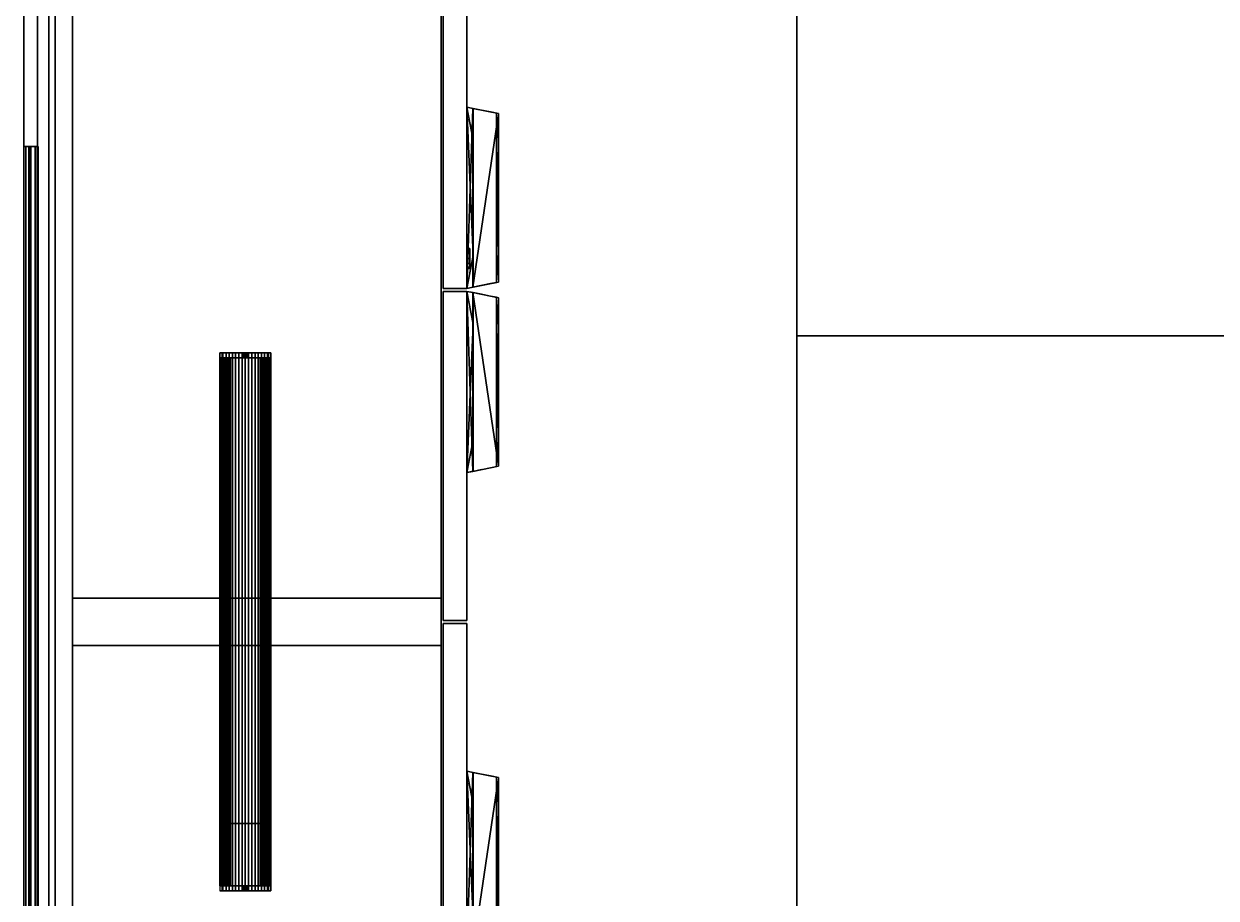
# Model space of a CAD drawing. Header units: inches. Extents: x 249 to 345, y -1454 to -1310.
# Drawn here: x 248.76 to 286.45, y -1381.95 to -1354.3 of the extents above; entities that cross this region are included whole.
import ezdxf

# ---------------------------------------------------------------- set-up
doc = ezdxf.new("R2010")
doc.units = ezdxf.units.IN
doc.header["$LTSCALE"] = 48
doc.header["$MEASUREMENT"] = 0
for name, color, linetype in [('A-FURN', 7, 'Continuous'), ('A-FURN-3-STOR-DOOR-MDF', 253, 'Continuous'), ('A-FURN-3-STOR-HANDLE', 254, 'Continuous'), ('A-FURN-3-STOR-LCK', 4, 'Continuous'), ('A-FURN-3-STOR-MDF', 7, 'Continuous'), ('A-FURN-P-ACSY-T', 7, 'Continuous'), ('A-FURN-P-ELEC-T', 7, 'Continuous'), ('A-FURN-P-STOR-T', 6, 'Continuous'), ('A-FURN-P-WKSF-T', 1, 'Continuous'), ('AFUAC-3-BTPT', 11, 'Continuous'), ('AFUAC-3-TBFB', 8, 'Continuous'), ('AFULG-3-LTGL', 9, 'Continuous'), ('AFULG-3-LTPT', 7, 'Continuous'), ('AFULG-P', 4, 'Continuous'), ('AFUWK-3-EDLM', 10, 'Continuous'), ('AFUWK-3-TPLM', 15, 'Continuous'), ('AFUWK-P', 1, 'Continuous')]:
    doc.layers.add(name, color=color, linetype=linetype)
doc.styles.get("Standard").update_dxf_attribs({"font": 'archquik.shx'})

# ---------------------------------------------------------------- blocks, each defined once
blk = doc.blocks.new('3_ZDOC42ML')
at = {"layer": 'A-FURN-P-STOR-T', "flags": 1}
for tag, height in [('CAPTG', 2.5), ('CAPPN', 0.001), ('CAPMG', 0.001), ('CAPMC', 0.001), ('CAPQT', 0.001), ('CAPDH', 0.001), ('CAPGC', 0.001)]:
    blk.add_attdef(tag, (0, 0), '', height=height, dxfattribs=at)
at = {"layer": 'A-FURN-3-STOR-DOOR-MDF'}
mesh = blk.add_polyface(dxfattribs=at)
corners = [(20.953, -13.25, 48.75), (10.547, -13.25, 48.75), (10.547, -13.25, 63.75), (20.953, -13.25, 63.75), (20.953, -14, 63.75), (10.547, -14, 63.75), (10.547, -14, 48.75), (20.953, -14, 48.75)]
mesh.append_faces([[corners[k] for k in face] for face in [(0, 1, 2, 3), (4, 5, 6, 7), (3, 4, 7, 0), (5, 2, 1, 6), (6, 1, 0, 7), (2, 5, 4, 3)]])
mesh = blk.add_polyface(dxfattribs=at)
corners = [(31.452, -13.25, 48.75), (21.047, -13.25, 48.75), (21.047, -13.25, 63.75), (31.452, -13.25, 63.75), (31.452, -14, 63.75), (21.047, -14, 63.75), (21.047, -14, 48.75), (31.452, -14, 48.75)]
mesh.append_faces([[corners[k] for k in face] for face in [(0, 1, 2, 3), (4, 5, 6, 7), (3, 4, 7, 0), (5, 2, 1, 6), (6, 1, 0, 7), (2, 5, 4, 3)]])
mesh = blk.add_polyface(dxfattribs=at)
corners = [(41.953, -13.25, 48.75), (31.548, -13.25, 48.75), (31.548, -13.25, 63.75), (41.953, -13.25, 63.75), (41.953, -14, 63.75), (31.548, -14, 63.75), (31.548, -14, 48.75), (41.953, -14, 48.75)]
mesh.append_faces([[corners[k] for k in face] for face in [(0, 1, 2, 3), (4, 5, 6, 7), (3, 4, 7, 0), (5, 2, 1, 6), (6, 1, 0, 7), (2, 5, 4, 3)]])
at = {"layer": 'A-FURN-3-STOR-HANDLE'}
mesh = blk.add_polyface(dxfattribs=at)
corners = [(10.547, -14, 49.441), (10.547, -14, 48.816), (10.587, -14.195, 49.437), (10.588, -14.204, 48.819), (10.641, -14.468, 48.931), (10.698, -14.753, 48.951), (16.079, -15, 49.066), (10.748, -15, 49.066), (16.079, -15, 48.913), (10.748, -15, 48.913), (10.736, -14.94, 48.912), (11.587, -14.199, 48.819), (16.238, -14.204, 48.819), (15.239, -14.199, 48.819), (16.278, -14, 48.816), (16.09, -14.94, 48.912), (16.128, -14.753, 48.951), (16.239, -14.195, 49.437), (16.185, -14.468, 48.931), (16.278, -14, 49.441), (11.587, -14.94, 48.912), (15.239, -14.94, 48.912)]
mesh.append_faces([[corners[k] for k in face] for face in [(2, 5, 7, 7), (10, 7, 5, 5), (11, 14, 13, 13), (6, 16, 17, 17)]], dxfattribs={"vtx0": -1, "vtx1": -1, "vtx2": -1})
mesh.append_faces([[corners[k] for k in face] for face in [(17, 12, 14, 14)]], dxfattribs={"vtx0": -1, "vtx2": -1, "vtx3": -1})
mesh.append_faces([[corners[k] for k in face] for face in [(0, 1, 2, 2), (6, 7, 8, 8), (9, 7, 10, 10), (3, 1, 11, 11), (12, 13, 14, 14), (8, 15, 6, 6), (19, 17, 14, 14), (10, 20, 9, 9), (15, 8, 21, 21), (19, 0, 17, 17), (17, 2, 6, 6)]], dxfattribs={"vtx1": -1, "vtx2": -1})
mesh.append_faces([[corners[k] for k in face] for face in [(1, 3, 2, 2), (3, 4, 2, 2), (4, 5, 2, 2), (1, 14, 11, 11), (15, 16, 6, 6), (16, 18, 17, 17), (18, 12, 17, 17), (20, 21, 9, 9), (8, 9, 21, 21)]], dxfattribs={"vtx1": -1, "vtx2": -1, "vtx3": -1})
mesh.append_faces([[corners[k] for k in face] for face in [(7, 9, 8, 8), (0, 2, 17, 17), (2, 7, 6, 6)]], dxfattribs={"vtx2": -1, "vtx3": -1})
mesh = blk.add_polyface(dxfattribs=at)
corners = [(26.761, -14.199, 48.819), (25.722, -14, 48.816), (30.413, -14.199, 48.819), (25.762, -14.204, 48.819), (31.253, -15, 49.066), (25.921, -15, 49.066), (31.253, -15, 48.913), (25.921, -15, 48.913), (31.452, -14, 49.441), (31.413, -14.195, 49.437), (31.452, -14, 48.816), (31.302, -14.753, 48.951), (31.264, -14.94, 48.912), (31.359, -14.468, 48.931), (31.412, -14.204, 48.819), (25.91, -14.94, 48.912), (25.872, -14.753, 48.951), (25.722, -14, 49.441), (25.761, -14.195, 49.437), (25.815, -14.468, 48.931), (30.413, -14.94, 48.912), (26.761, -14.94, 48.912)]
mesh.append_faces([[corners[k] for k in face] for face in [(0, 1, 2, 2), (4, 11, 9, 9), (15, 5, 16, 16), (18, 16, 5, 5), (20, 6, 21, 21), (7, 21, 6, 6)]], dxfattribs={"vtx0": -1, "vtx1": -1, "vtx2": -1})
mesh.append_faces([[corners[k] for k in face] for face in [(4, 5, 6, 6), (8, 9, 10, 10), (6, 12, 4, 4), (7, 5, 15, 15), (17, 1, 18, 18), (12, 6, 20, 20), (15, 21, 7, 7), (17, 18, 8, 8), (18, 5, 9, 9)]], dxfattribs={"vtx1": -1, "vtx2": -1})
mesh.append_faces([[corners[k] for k in face] for face in [(12, 11, 4, 4), (11, 13, 9, 9), (13, 14, 9, 9), (14, 10, 9, 9), (1, 10, 2, 2), (1, 3, 18, 18), (3, 19, 18, 18), (19, 16, 18, 18)]], dxfattribs={"vtx1": -1, "vtx2": -1, "vtx3": -1})
mesh.append_faces([[corners[k] for k in face] for face in [(0, 3, 1, 1), (5, 7, 6, 6), (10, 14, 2, 2), (18, 9, 8, 8), (5, 4, 9, 9)]], dxfattribs={"vtx2": -1, "vtx3": -1})
mesh = blk.add_polyface(dxfattribs=at)
corners = [(31.548, -14, 49.441), (31.548, -14, 48.816), (31.587, -14.195, 49.437), (31.588, -14.204, 48.819), (31.641, -14.468, 48.931), (31.698, -14.753, 48.951), (37.078, -15, 49.066), (31.747, -15, 49.066), (37.078, -15, 48.913), (31.747, -15, 48.913), (31.736, -14.94, 48.912), (32.587, -14.199, 48.819), (37.238, -14.204, 48.819), (36.239, -14.199, 48.819), (37.278, -14, 48.816), (37.09, -14.94, 48.912), (37.128, -14.753, 48.951), (37.239, -14.195, 49.437), (37.185, -14.468, 48.931), (37.278, -14, 49.441), (32.587, -14.94, 48.912), (36.239, -14.94, 48.912)]
mesh.append_faces([[corners[k] for k in face] for face in [(2, 5, 7, 7), (10, 7, 5, 5), (11, 14, 13, 13), (6, 16, 17, 17)]], dxfattribs={"vtx0": -1, "vtx1": -1, "vtx2": -1})
mesh.append_faces([[corners[k] for k in face] for face in [(17, 12, 14, 14)]], dxfattribs={"vtx0": -1, "vtx2": -1, "vtx3": -1})
mesh.append_faces([[corners[k] for k in face] for face in [(0, 1, 2, 2), (6, 7, 8, 8), (9, 7, 10, 10), (3, 1, 11, 11), (12, 13, 14, 14), (8, 15, 6, 6), (19, 17, 14, 14), (10, 20, 9, 9), (15, 8, 21, 21), (19, 0, 17, 17), (17, 2, 6, 6)]], dxfattribs={"vtx1": -1, "vtx2": -1})
mesh.append_faces([[corners[k] for k in face] for face in [(1, 3, 2, 2), (3, 4, 2, 2), (4, 5, 2, 2), (1, 14, 11, 11), (15, 16, 6, 6), (16, 18, 17, 17), (18, 12, 17, 17), (20, 21, 9, 9), (8, 9, 21, 21)]], dxfattribs={"vtx1": -1, "vtx2": -1, "vtx3": -1})
mesh.append_faces([[corners[k] for k in face] for face in [(7, 9, 8, 8), (0, 2, 17, 17), (2, 7, 6, 6)]], dxfattribs={"vtx2": -1, "vtx3": -1})
at = {"layer": 'A-FURN-3-STOR-LCK'}
mesh = blk.add_polyface(dxfattribs=at)
corners = [(32.494, -14, 49.685), (32.652, -14, 49.727), (32.652, -14.1, 49.727), (32.494, -14.1, 49.685), (32.767, -14, 49.842), (32.809, -14, 50), (32.809, -14.1, 50), (32.767, -14.1, 49.842), (32.652, -14, 50.273), (32.494, -14, 50.315), (32.494, -14.1, 50.315), (32.652, -14.1, 50.273), (32.767, -14, 50.158), (32.767, -14.1, 50.158), (32.337, -14, 50.273), (32.221, -14, 50.158), (32.221, -14.1, 50.158), (32.337, -14.1, 50.273), (32.179, -14, 50), (32.221, -14, 49.842), (32.221, -14.1, 49.842), (32.179, -14.1, 50), (32.337, -14, 49.727), (32.337, -14.1, 49.727)]
mesh.append_faces([[corners[k] for k in face] for face in [(0, 1, 2, 3), (4, 5, 6, 7), (1, 4, 7, 2), (8, 9, 10, 11), (12, 8, 11, 13), (5, 12, 13, 6), (14, 15, 16, 17), (18, 19, 20, 21), (19, 22, 23, 20), (15, 18, 21, 16), (22, 0, 3, 23), (9, 14, 17, 10)]])
mesh.append_faces([[corners[k] for k in face] for face in [(7, 6, 16, 21), (2, 7, 21, 20), (6, 13, 17, 16)]], dxfattribs={"vtx1": -1, "vtx3": -1})
mesh.append_faces([[corners[k] for k in face] for face in [(20, 23, 3, 2), (13, 11, 10, 17)]], dxfattribs={"vtx3": -1})
at = {"layer": 'A-FURN-3-STOR-MDF'}
mesh = blk.add_polyface(dxfattribs=at)
corners = [(42, 0, 48.75), (41.25, 0, 48.75), (41.25, 0, 63.75), (42, 0, 63.75), (41.25, -13.188, 48.75), (42, -13.188, 48.75), (42, -13.188, 63.75), (41.25, -13.188, 63.75), (0, 0, 48.75), (0, 0, 63.75), (0.75, 0, 63.75), (0.75, 0, 48.75), (0, -13.188, 48.75), (0.75, -13.188, 48.75), (0.75, -13.188, 63.75), (0, -13.188, 63.75), (0.75, -13.188, 63), (41.25, -13.188, 63), (41.25, 0, 63), (0.75, 0, 63)]
mesh.append_faces([[corners[k] for k in face] for face in [(0, 1, 2, 3), (4, 5, 6, 7), (1, 0, 5, 4), (7, 6, 3, 2), (8, 9, 10, 11), (12, 13, 14, 15), (8, 11, 13, 12), (15, 14, 10, 9), (16, 17, 7, 14), (14, 7, 2, 10), (19, 18, 17, 16), (12, 15, 9, 8), (13, 11, 10, 14), (4, 7, 2, 1), (5, 0, 3, 6), (19, 10, 2, 18)]])
mesh = blk.add_polyface(dxfattribs=at)
corners = [(0.75, -0.786, 63), (41.25, -0.786, 63), (41.25, -0.786, 48.75), (0.75, -0.786, 48.75)]
mesh.append_faces([[corners[k] for k in face] for face in [(0, 1, 2, 3)]])
mesh = blk.add_polyface(dxfattribs=at)
corners = [(0.75, -13.188, 49.75), (41.25, -13.188, 49.75), (41.25, -1.536, 49.75), (0.75, -1.536, 49.75), (0.75, -13.188, 50.5), (41.25, -13.188, 50.5), (41.25, -1.536, 50.5), (0.75, -1.536, 50.5)]
mesh.append_faces([[corners[k] for k in face] for face in [(0, 1, 2, 3), (7, 6, 5, 4), (4, 5, 1, 0)]])
mesh = blk.add_polyface(dxfattribs=at)
corners = [(0.75, -1.536, 48.75), (41.25, -1.536, 48.75), (41.25, -1.536, 63), (0.75, -1.536, 63)]
mesh.append_faces([[corners[k] for k in face] for face in [(0, 1, 2, 3)]])
mesh = blk.add_polyface(dxfattribs=at)
corners = [(20.25, -13.188, 50.5), (20.25, -13.188, 63), (20.25, -1.536, 63), (20.25, -1.536, 50.5), (21.75, -13.188, 50.5), (21.75, -13.188, 63), (21.75, -1.536, 63), (21.75, -1.536, 50.5)]
mesh.append_faces([[corners[k] for k in face] for face in [(0, 1, 2, 3), (7, 6, 5, 4), (0, 4, 5, 1)]])
blk = doc.blocks.new('3_T53072S')
at = {"layer": 'AFUWK-P'}
for p in [(63.25, -30), (64.5, -30), (72, -30)]:
    blk.add_point(p, dxfattribs=at)
at = {"layer": 'A-FURN-P-WKSF-T', "flags": 1}
for tag, height in [('CAPTG', 2.5), ('CAPPN', 0.001), ('CAPMG', 0.001), ('CAPMC', 0.001), ('CAPQT', 0.001), ('CAPDH', 0.001), ('CAPGC', 0.001)]:
    blk.add_attdef(tag, (0, 0), '', height=height, dxfattribs=at)
at = {"layer": 'AFUWK-3-EDLM'}
mesh = blk.add_polyface(dxfattribs=at)
corners = [(0, 0, 28.25), (72, 0, 28.25), (72, 0, 29.5), (0, 0, 29.5), (72, -30, 28.25), (72, -30, 29.5), (0, -30, 28.25), (0, -30, 29.5)]
mesh.append_faces([[corners[k] for k in face] for face in [(0, 1, 2, 3), (1, 4, 5, 2), (4, 6, 7, 5), (6, 0, 3, 7)]])
at = {"layer": 'AFUWK-3-TPLM'}
mesh = blk.add_polyface(dxfattribs=at)
corners = [(72, -30, 28.25), (72, 0, 28.25), (0, 0, 28.25), (0, -30, 28.25)]
mesh.append_faces([[corners[k] for k in face] for face in [(0, 1, 2, 3)]])
mesh = blk.add_polyface(dxfattribs=at)
corners = [(72, -30, 29.5), (72, 0, 29.5), (0, 0, 29.5), (0, -30, 29.5)]
mesh.append_faces([[corners[k] for k in face] for face in [(0, 1, 2, 3)]])
blk = doc.blocks.new('3_T52484S')
at = {"layer": 'A-FURN-P-WKSF-T', "flags": 1}
for tag, height in [('CAPTG', 2.5), ('CAPPN', 0.001), ('CAPMG', 0.001), ('CAPMC', 0.001), ('CAPQT', 0.001), ('CAPDH', 0.001), ('CAPGC', 0.001)]:
    blk.add_attdef(tag, (0, 0), '', height=height, dxfattribs=at)
at = {"layer": 'AFUWK-3-EDLM'}
mesh = blk.add_polyface(dxfattribs=at)
corners = [(0, 0, 28.25), (84, 0, 28.25), (84, 0, 29.5), (0, 0, 29.5), (84, -24, 28.25), (84, -24, 29.5), (0, -24, 28.25), (0, -24, 29.5)]
mesh.append_faces([[corners[k] for k in face] for face in [(0, 1, 2, 3), (1, 4, 5, 2), (4, 6, 7, 5), (6, 0, 3, 7)]])
at = {"layer": 'AFUWK-3-TPLM'}
mesh = blk.add_polyface(dxfattribs=at)
corners = [(84, -24, 28.25), (84, 0, 28.25), (0, 0, 28.25), (0, -24, 28.25)]
mesh.append_faces([[corners[k] for k in face] for face in [(0, 1, 2, 3)]])
mesh = blk.add_polyface(dxfattribs=at)
corners = [(84, -24, 29.5), (84, 0, 29.5), (0, 0, 29.5), (0, -24, 29.5)]
mesh.append_faces([[corners[k] for k in face] for face in [(0, 1, 2, 3)]])
blk = doc.blocks.new('3_ZWMTB2042')
at = {"layer": 'A-FURN-P-ACSY-T', "flags": 1}
for tag, height in [('CAPTG', 2.5), ('CAPPN', 0.001), ('CAPMG', 0.001), ('CAPMC', 0.001), ('CAPQT', 0.001), ('CAPDH', 0.001), ('CAPGC', 0.001)]:
    blk.add_attdef(tag, (0, 0), '', height=height, dxfattribs=at)
at = {"layer": 'AFUAC-3-BTPT'}
mesh = blk.add_polyface(dxfattribs=at)
corners = [(6.093, 0, 45.964), (36.033, 0, 45.964), (36.033, -0.066, 45.964), (6.093, -0.066, 45.964), (6.093, -0.066, 46.398), (36.033, -0.066, 46.398), (36.033, -0.222, 46.398), (6.093, -0.222, 46.398), (6.093, -0.222, 46.686), (36.033, -0.222, 46.686), (6.093, -0.421, 46.47), (36.033, -0.421, 46.47), (36.033, -0.457, 46.47), (6.093, -0.457, 46.47), (6.093, -0.457, 47.673), (36.033, -0.457, 47.673), (6.093, -0.421, 47.673), (36.033, -0.421, 47.673), (36.033, -0.355, 47.673), (6.093, -0.355, 47.673), (6.093, -0.355, 47.239), (36.033, -0.355, 47.239), (36.033, -0.199, 47.239), (6.093, -0.199, 47.239), (6.093, -0.199, 46.95), (36.033, -0.199, 46.95), (36.033, 0, 46.752), (6.093, 0, 46.752), (6.093, 0, 46.464), (36.033, 0, 46.464), (6.093, -0.421, 47.173), (6.093, -0.265, 47.173), (6.093, -0.265, 46.923), (6.093, -0.066, 46.724), (6.093, -0.066, 46.464), (36.033, -0.421, 47.173), (36.033, -0.265, 47.173), (36.033, -0.265, 46.923), (36.033, -0.066, 46.724), (36.033, -0.066, 46.464), (6.093, -0.156, 46.464), (6.093, -0.156, 46.714), (36.033, -0.156, 46.714), (36.033, -0.355, 46.913), (6.093, -0.355, 46.913), (6.093, -0.355, 47.173), (36.033, -0.355, 47.173), (6.093, -0.421, 46.885), (36.033, -0.156, 46.464), (36.033, -0.421, 46.885)]
mesh.append_faces([[corners[k] for k in face] for face in [(0, 1, 2, 3), (5, 4, 3, 2), (4, 5, 6, 7), (9, 8, 7, 6), (10, 11, 12, 13), (15, 14, 13, 12), (14, 15, 17, 16), (11, 10, 16, 17), (16, 17, 18, 19), (21, 20, 19, 18), (20, 21, 22, 23), (25, 24, 23, 22), (24, 25, 26, 27), (29, 28, 27, 26), (10, 13, 14, 16), (17, 15, 12, 11), (44, 43, 42, 41), (43, 44, 45, 46), (1, 0, 28, 29), (48, 40, 41, 42), (40, 48, 29, 28)]])
mesh.append_faces([[corners[k] for k in face] for face in [(33, 27, 28, 34), (35, 21, 18, 17), (44, 47, 30, 45), (29, 5, 2, 1)]], dxfattribs={"vtx0": -1})
mesh.append_faces([[corners[k] for k in face] for face in [(23, 31, 30, 20), (31, 23, 24, 32), (27, 33, 32, 24), (21, 35, 36, 22), (37, 25, 22, 36), (25, 37, 38, 26), (7, 40, 28, 4), (40, 7, 8, 41), (47, 44, 41, 8), (5, 29, 48, 6), (42, 9, 6, 48), (9, 42, 43, 49)]], dxfattribs={"vtx0": -1, "vtx2": -1})
mesh.append_faces([[corners[k] for k in face] for face in [(16, 19, 20, 30), (39, 29, 26, 38), (0, 3, 4, 28), (46, 35, 49, 43)]], dxfattribs={"vtx2": -1})
mesh = blk.add_polyface(dxfattribs=at)
corners = [(6.093, 0, 31.928), (36.033, 0, 31.928), (36.033, -0.066, 31.928), (6.093, -0.066, 31.928), (6.093, -0.066, 32.362), (36.033, -0.066, 32.362), (36.033, -0.222, 32.362), (6.093, -0.222, 32.362), (6.093, -0.222, 32.65), (36.033, -0.222, 32.65), (6.093, -0.421, 32.434), (36.033, -0.421, 32.434), (36.033, -0.457, 32.434), (6.093, -0.457, 32.434), (6.093, -0.457, 33.637), (36.033, -0.457, 33.637), (6.093, -0.421, 33.637), (36.033, -0.421, 33.637), (36.033, -0.355, 33.637), (6.093, -0.355, 33.637), (6.093, -0.355, 33.203), (36.033, -0.355, 33.203), (36.033, -0.199, 33.203), (6.093, -0.199, 33.203), (6.093, -0.199, 32.914), (36.033, -0.199, 32.914), (36.033, 0, 32.716), (6.093, 0, 32.716), (6.093, 0, 32.428), (36.033, 0, 32.428), (6.093, -0.421, 33.137), (6.093, -0.265, 33.137), (6.093, -0.265, 32.887), (6.093, -0.066, 32.688), (6.093, -0.066, 32.428), (36.033, -0.421, 33.137), (36.033, -0.265, 33.137), (36.033, -0.265, 32.887), (36.033, -0.066, 32.688), (36.033, -0.066, 32.428), (6.093, -0.156, 32.428), (6.093, -0.156, 32.678), (36.033, -0.156, 32.678), (36.033, -0.355, 32.877), (6.093, -0.355, 32.877), (6.093, -0.355, 33.137), (36.033, -0.355, 33.137), (6.093, -0.421, 32.849), (36.033, -0.156, 32.428), (36.033, -0.421, 32.849)]
mesh.append_faces([[corners[k] for k in face] for face in [(0, 1, 2, 3), (5, 4, 3, 2), (4, 5, 6, 7), (9, 8, 7, 6), (10, 11, 12, 13), (15, 14, 13, 12), (14, 15, 17, 16), (11, 10, 16, 17), (16, 17, 18, 19), (21, 20, 19, 18), (20, 21, 22, 23), (25, 24, 23, 22), (24, 25, 26, 27), (29, 28, 27, 26), (10, 13, 14, 16), (17, 15, 12, 11), (44, 43, 42, 41), (43, 44, 45, 46), (1, 0, 28, 29), (48, 40, 41, 42), (40, 48, 29, 28)]])
mesh.append_faces([[corners[k] for k in face] for face in [(33, 27, 28, 34), (35, 21, 18, 17), (44, 47, 30, 45), (29, 5, 2, 1)]], dxfattribs={"vtx0": -1})
mesh.append_faces([[corners[k] for k in face] for face in [(23, 31, 30, 20), (31, 23, 24, 32), (27, 33, 32, 24), (21, 35, 36, 22), (37, 25, 22, 36), (25, 37, 38, 26), (7, 40, 28, 4), (40, 7, 8, 41), (47, 44, 41, 8), (5, 29, 48, 6), (42, 9, 6, 48), (9, 42, 43, 49)]], dxfattribs={"vtx0": -1, "vtx2": -1})
mesh.append_faces([[corners[k] for k in face] for face in [(16, 19, 20, 30), (39, 29, 26, 38), (0, 3, 4, 28), (46, 35, 49, 43)]], dxfattribs={"vtx2": -1})
at = {"layer": 'AFUAC-3-TBFB'}
mesh = blk.add_polyface(dxfattribs=at)
corners = [(41.938, -0.987, 49.5), (0.062, -0.987, 49.5), (0.062, -0.427, 49.5), (41.938, -0.427, 49.5), (0.062, -0.987, 29.402), (0.062, -0.427, 29.402), (41.938, -0.987, 29.402), (41.938, -0.427, 29.402)]
mesh.append_faces([[corners[k] for k in face] for face in [(0, 1, 2, 3), (2, 1, 4, 5), (1, 0, 6, 4), (0, 3, 7, 6), (3, 2, 5, 7), (6, 7, 5, 4)]])
blk = doc.blocks.new('3_ALED17U')
at = {"layer": 'AFULG-P'}
for p in [(0, 0), (-8.504, 0), (8.504, 0)]:
    blk.add_point(p, dxfattribs=at)
at = {"layer": 'A-FURN-P-ELEC-T', "flags": 1}
for tag, height in [('CAPTG', 2.5), ('CAPPN', 0.001), ('CAPMG', 0.001), ('CAPMC', 0.001), ('CAPQT', 0.001), ('CAPDH', 0.001), ('CAPGC', 0.001)]:
    blk.add_attdef(tag, (0, 0), '', height=height, dxfattribs=at)
at = {"layer": 'AFULG-3-LTGL'}
mesh = blk.add_polyface(dxfattribs=at)
corners = [(-6.377, -0.81, 53.652), (8.347, -0.81, 53.652), (8.347, -0.804, 53.641), (-6.377, -0.804, 53.641), (8.347, -0.73, 54.008), (-6.377, -0.73, 54.008), (8.347, -0.706, 53.612), (-6.377, -0.706, 53.612), (8.347, -0.607, 53.586), (-6.377, -0.607, 53.586), (8.347, -0.507, 53.565), (-6.377, -0.507, 53.565), (8.347, -0.407, 53.547), (-6.377, -0.407, 53.547), (8.347, -0.306, 53.534), (-6.377, -0.306, 53.534), (8.347, -0.204, 53.524), (-6.377, -0.204, 53.524), (8.347, -0.102, 53.518), (-6.377, -0.102, 53.518), (8.347, 0, 53.516), (-6.377, 0, 53.516), (8.347, 0.102, 53.518), (-6.377, 0.102, 53.518), (8.347, 0.204, 53.524), (-6.377, 0.204, 53.524), (8.347, 0.306, 53.534), (-6.377, 0.306, 53.534), (8.347, 0.407, 53.547), (-6.377, 0.407, 53.547), (8.347, 0.507, 53.565), (-6.377, 0.507, 53.565), (8.347, 0.607, 53.586), (-6.377, 0.607, 53.586), (8.347, 0.706, 53.612), (-6.377, 0.706, 53.612), (8.347, 0.804, 53.641), (-6.377, 0.804, 53.641), (8.347, 0.81, 53.652), (-6.377, 0.81, 53.652), (-6.377, 0.73, 54.008), (8.347, 0.73, 54.008), (-6.377, 0.762, 53.669), (-6.377, -0.762, 53.669), (-6.377, -0.669, 53.643), (-6.377, -0.575, 53.619), (-6.377, -0.481, 53.6), (-6.377, -0.385, 53.584), (-6.377, -0.289, 53.571), (-6.377, -0.193, 53.562), (-6.377, -0.097, 53.557), (-6.377, 0, 53.555), (-6.377, 0.097, 53.557), (-6.377, 0.193, 53.562), (-6.377, 0.289, 53.571), (-6.377, 0.385, 53.584), (-6.377, 0.481, 53.6), (-6.377, 0.575, 53.619), (-6.377, 0.669, 53.643), (-6.377, -0.687, 54.001), (-6.377, 0.687, 54.001), (8.347, 0.687, 54.001), (8.347, 0.762, 53.669), (8.347, -0.687, 54.001), (8.347, -0.762, 53.669), (8.347, -0.669, 53.643), (8.347, -0.575, 53.619), (8.347, -0.481, 53.6), (8.347, -0.385, 53.584), (8.347, -0.289, 53.571), (8.347, -0.193, 53.562), (8.347, -0.097, 53.557), (8.347, 0, 53.555), (8.347, 0.097, 53.557), (8.347, 0.193, 53.562), (8.347, 0.289, 53.571), (8.347, 0.385, 53.584), (8.347, 0.481, 53.6), (8.347, 0.575, 53.619), (8.347, 0.669, 53.643)]
mesh.append_faces([[corners[k] for k in face] for face in [(5, 4, 1, 0), (39, 38, 41, 40), (60, 40, 41, 61), (61, 62, 42, 60), (4, 5, 59, 63), (43, 64, 63, 59)]])
mesh.append_faces([[corners[k] for k in face] for face in [(0, 1, 2, 3), (11, 10, 12, 13), (19, 18, 20, 21), (27, 26, 28, 29), (35, 34, 36, 37), (37, 36, 38, 39), (64, 1, 4, 63), (38, 62, 61, 41)]], dxfattribs={"vtx0": -1})
mesh.append_faces([[corners[k] for k in face] for face in [(7, 6, 8, 9), (9, 8, 10, 11), (15, 14, 16, 17), (17, 16, 18, 19), (23, 22, 24, 25), (25, 24, 26, 27), (31, 30, 32, 33), (33, 32, 34, 35), (7, 44, 43, 3), (9, 45, 44, 7), (11, 46, 45, 9), (13, 47, 46, 11), (15, 48, 47, 13), (17, 49, 48, 15), (19, 50, 49, 17), (21, 51, 50, 19), (23, 52, 51, 21), (25, 53, 52, 23), (27, 54, 53, 25), (29, 55, 54, 27), (31, 56, 55, 29), (33, 57, 56, 31), (35, 58, 57, 33), (37, 42, 58, 35), (2, 64, 65, 6), (6, 65, 66, 8), (8, 66, 67, 10), (10, 67, 68, 12), (12, 68, 69, 14), (14, 69, 70, 16), (16, 70, 71, 18), (18, 71, 72, 20), (20, 72, 73, 22), (22, 73, 74, 24), (24, 74, 75, 26), (26, 75, 76, 28), (28, 76, 77, 30), (30, 77, 78, 32), (32, 78, 79, 34), (34, 79, 62, 36), (64, 2, 1, 1)]], dxfattribs={"vtx0": -1, "vtx2": -1})
mesh.append_faces([[corners[k] for k in face] for face in [(62, 38, 36, 36)]], dxfattribs={"vtx0": -1, "vtx2": -1, "vtx3": -1})
mesh.append_faces([[corners[k] for k in face] for face in [(0, 3, 43, 43)]], dxfattribs={"vtx1": -1, "vtx2": -1})
mesh.append_faces([[corners[k] for k in face] for face in [(37, 39, 42, 42)]], dxfattribs={"vtx1": -1, "vtx2": -1, "vtx3": -1})
mesh.append_faces([[corners[k] for k in face] for face in [(3, 2, 6, 7), (13, 12, 14, 15), (21, 20, 22, 23), (29, 28, 30, 31), (59, 5, 0, 43), (40, 60, 42, 39)]], dxfattribs={"vtx2": -1})
at = {"layer": 'AFULG-3-LTPT'}
mesh = blk.add_polyface(dxfattribs=at)
corners = [(-8.347, 0.701, 53.906), (8.347, 0.701, 53.906), (8.347, 0.681, 54.003), (-8.347, 0.687, 54.001), (-8.347, 0.642, 54.003), (8.347, 0.642, 54.003), (8.347, 0.642, 53.944), (-8.347, 0.642, 53.944), (-8.345, 0.622, 53.924), (8.348, 0.622, 53.924), (8.348, 0.626, 53.91), (-8.345, 0.626, 53.91), (-8.345, 0.655, 53.897), (8.348, 0.655, 53.897), (-8.345, 0.669, 53.867), (8.348, 0.669, 53.867), (8.347, 0.513, 53.984), (-8.347, 0.513, 53.984), (-8.347, 0.513, 53.935), (8.347, 0.513, 53.935), (8.347, 0.47, 53.935), (-8.347, 0.47, 53.935), (-8.347, 0.47, 53.856), (8.347, 0.47, 53.856), (8.347, 0.565, 53.872), (-8.347, 0.565, 53.872), (8.347, 0.574, 53.836), (-8.347, 0.574, 53.836), (-8.345, 0.66, 53.836), (8.348, 0.66, 53.836), (-8.347, -0.513, 53.984), (8.347, -0.513, 53.984), (8.347, -0.513, 53.935), (-8.347, -0.513, 53.935), (-8.347, -0.47, 53.935), (8.347, -0.47, 53.935), (8.347, -0.47, 53.856), (-8.347, -0.47, 53.856), (-8.347, -0.565, 53.872), (8.347, -0.565, 53.872), (-8.347, -0.574, 53.836), (8.347, -0.574, 53.836), (8.347, -0.574, 53.864), (8.348, -0.66, 53.836), (-8.345, -0.66, 53.836), (-8.504, -0.81, 53.652), (-8.347, -0.81, 53.652), (-8.347, -0.804, 53.641), (-8.504, -0.804, 53.641), (-8.347, -0.73, 54.008), (-8.504, -0.73, 54.008), (-8.347, -0.706, 53.612), (-8.504, -0.706, 53.612), (-8.347, -0.607, 53.586), (-8.504, -0.607, 53.586), (-8.347, -0.507, 53.565), (-8.504, -0.507, 53.565), (-8.347, -0.407, 53.547), (-8.504, -0.407, 53.547), (-8.347, -0.306, 53.534), (-8.504, -0.306, 53.534), (-8.347, -0.204, 53.524), (-8.504, -0.204, 53.524), (-8.347, -0.102, 53.518), (-8.504, -0.102, 53.518), (-8.347, 0, 53.516), (-8.504, 0, 53.516), (-8.347, 0.102, 53.518), (-8.504, 0.102, 53.518), (-8.347, 0.204, 53.524), (-8.504, 0.204, 53.524), (-8.347, 0.306, 53.534), (-8.504, 0.306, 53.534), (-8.347, 0.407, 53.547), (-8.504, 0.407, 53.547), (-8.347, 0.507, 53.565), (-8.504, 0.507, 53.565), (-8.347, 0.607, 53.586), (-8.504, 0.607, 53.586), (-8.347, 0.706, 53.612), (-8.504, 0.706, 53.612), (-8.504, 0.73, 54.008), (-8.347, 0.73, 54.008), (-8.347, 0.809, 53.645), (-8.504, 0.809, 53.645), (-8.465, 0, 53.705), (-8.465, 0.043, 53.716), (-8.484, 0.046, 53.712), (-8.484, 0, 53.699), (-8.499, 0.053, 53.699), (-8.499, 0, 53.685), (-8.504, 0.063, 53.682), (-8.504, 0, 53.665), (-8.465, 0.075, 53.748), (-8.484, 0.08, 53.745), (-8.499, 0.092, 53.738), (-8.504, 0.109, 53.728), (-8.465, 0.087, 53.791), (-8.484, 0.092, 53.791), (-8.499, 0.106, 53.791), (-8.504, 0.126, 53.791), (-8.465, 0.075, 53.834), (-8.484, 0.08, 53.837), (-8.499, 0.092, 53.844), (-8.504, 0.109, 53.854), (-8.465, 0.043, 53.866), (-8.484, 0.046, 53.871), (-8.499, 0.053, 53.883), (-8.504, 0.063, 53.9), (-8.465, 0, 53.878), (-8.484, 0, 53.883), (-8.499, 0, 53.897), (-8.504, 0, 53.917), (-8.347, 0, 53.878), (-8.347, 0.043, 53.866), (-8.347, 0.075, 53.834), (-8.347, 0.087, 53.791), (-8.347, 0.075, 53.748), (-8.347, 0.043, 53.716), (-8.347, 0, 53.705), (-8.484, -0.046, 53.712), (-8.465, -0.043, 53.716), (-8.499, -0.053, 53.699), (-8.504, -0.063, 53.682), (-8.484, -0.08, 53.745), (-8.465, -0.075, 53.748), (-8.499, -0.092, 53.738), (-8.504, -0.109, 53.728), (-8.484, -0.092, 53.791), (-8.465, -0.087, 53.791), (-8.499, -0.106, 53.791), (-8.504, -0.126, 53.791), (-8.484, -0.08, 53.837), (-8.465, -0.075, 53.834), (-8.499, -0.092, 53.844), (-8.504, -0.109, 53.854), (-8.484, -0.046, 53.871), (-8.465, -0.043, 53.866), (-8.499, -0.053, 53.883), (-8.504, -0.063, 53.9), (-8.347, -0.043, 53.866), (-8.347, -0.075, 53.834), (-8.347, -0.087, 53.791), (-8.347, -0.075, 53.748), (-8.347, -0.043, 53.716), (-6.378, -0.81, 53.652), (-6.378, -0.809, 53.645), (-6.378, -0.73, 54.008), (-6.378, -0.706, 53.612), (-6.378, -0.607, 53.586), (-6.378, -0.507, 53.565), (-6.378, -0.407, 53.547), (-6.378, -0.306, 53.534), (-6.378, -0.204, 53.524), (-6.378, -0.102, 53.518), (-6.378, 0, 53.516), (-6.378, 0.102, 53.518), (-6.378, 0.204, 53.524), (-6.378, 0.306, 53.534), (-6.378, 0.407, 53.547), (-6.378, 0.507, 53.565), (-6.378, 0.607, 53.586), (-6.378, 0.706, 53.612), (-6.378, 0.804, 53.641), (-6.378, 0.81, 53.652), (-6.378, 0.73, 54.008), (-8.347, -0.762, 53.669), (-8.347, -0.669, 53.643), (-8.347, -0.575, 53.619), (-8.347, -0.481, 53.6), (-8.347, -0.385, 53.584), (-8.347, -0.289, 53.571), (-8.347, -0.193, 53.562), (-8.347, -0.097, 53.557), (-8.347, 0, 53.555), (-8.347, 0.097, 53.557), (-8.347, 0.193, 53.562), (-8.347, 0.289, 53.571), (-8.347, 0.385, 53.584), (-8.347, 0.481, 53.6), (-8.347, 0.575, 53.619), (-8.347, 0.669, 53.643), (-8.347, 0.762, 53.669), (-8.347, -0.687, 54.001), (-6.378, 0.687, 54.001), (-6.378, 0.762, 53.669), (-6.378, -0.687, 54.001), (-6.378, -0.762, 53.669), (-6.378, -0.669, 53.643), (-6.378, -0.575, 53.619), (-6.378, -0.481, 53.6), (-6.378, -0.385, 53.584), (-6.378, -0.289, 53.571), (-6.378, -0.193, 53.562), (-6.378, -0.097, 53.557), (-6.378, 0, 53.555), (-6.378, 0.097, 53.557), (-6.378, 0.193, 53.562), (-6.378, 0.289, 53.571), (-6.378, 0.385, 53.584), (-6.378, 0.481, 53.6), (-6.378, 0.575, 53.619), (-6.378, 0.669, 53.643), (8.347, -0.681, 54.003), (8.347, -0.701, 53.906), (-8.347, -0.701, 53.906), (8.347, -0.642, 54.003), (-8.347, -0.642, 54.003), (-8.347, -0.642, 53.944), (8.347, -0.642, 53.944), (8.348, -0.622, 53.924), (-8.345, -0.622, 53.924), (-8.345, -0.621, 53.913), (8.348, -0.621, 53.913), (8.348, -0.655, 53.897), (-8.345, -0.655, 53.897), (8.348, -0.669, 53.867), (-8.345, -0.669, 53.867)]
mesh.append_faces([[corners[k] for k in face] for face in [(0, 1, 2, 3), (5, 4, 3, 2), (4, 5, 6, 7), (9, 8, 7, 6), (13, 12, 11, 10), (15, 14, 12, 13), (16, 17, 18, 19), (21, 20, 19, 18), (20, 21, 22, 23), (25, 24, 23, 22), (27, 26, 24, 25), (26, 27, 28, 29), (29, 28, 14, 15), (8, 9, 10, 11), (31, 30, 17, 16), (32, 33, 30, 31), (33, 32, 35, 34), (36, 37, 34, 35), (37, 36, 39, 38), (38, 42, 41, 40), (43, 44, 40, 41), (45, 46, 49, 50), (81, 82, 83, 84), (50, 49, 82, 81), (46, 145, 147, 49), (82, 165, 164, 83), (184, 165, 82, 3), (3, 182, 185, 184), (147, 49, 183, 186), (183, 186, 187, 166), (183, 203, 204, 205), (203, 183, 207, 206), (208, 209, 206, 207), (209, 208, 211, 210), (212, 213, 210, 211), (213, 212, 215, 214), (214, 215, 217, 216), (216, 217, 44, 43)]])
mesh.append_faces([[corners[k] for k in face] for face in [(45, 46, 47, 48), (56, 55, 57, 58), (64, 63, 65, 66), (72, 71, 73, 74), (80, 79, 83, 84), (105, 114, 115, 101), (97, 116, 117, 93), (86, 118, 119, 85), (137, 140, 113, 109), (129, 142, 141, 133), (121, 144, 143, 125), (55, 150, 151, 57), (63, 154, 155, 65), (71, 158, 159, 73), (79, 162, 163, 83), (166, 46, 49, 183), (187, 145, 147, 186)]], dxfattribs={"vtx0": -1})
mesh.append_faces([[corners[k] for k in face] for face in [(90, 89, 91, 92), (95, 99, 100, 96), (103, 107, 108, 104), (70, 96, 74, 72), (76, 100, 80, 78), (88, 120, 121, 85), (124, 128, 129, 125), (132, 136, 137, 133), (69, 117, 73, 71), (75, 116, 79, 77)]], dxfattribs={"vtx0": -1, "vtx1": -1})
mesh.append_faces([[corners[k] for k in face] for face in [(88, 87, 89, 90), (94, 98, 99, 95), (102, 106, 107, 103), (90, 122, 120, 88), (126, 130, 128, 124), (134, 138, 136, 132), (135, 50, 139, 139), (139, 50, 112, 112), (141, 49, 140, 140), (140, 49, 113, 113)]], dxfattribs={"vtx0": -1, "vtx1": -1, "vtx2": -1})
mesh.append_faces([[corners[k] for k in face] for face in [(52, 51, 53, 54), (54, 53, 55, 56), (60, 59, 61, 62), (62, 61, 63, 64), (68, 67, 69, 70), (70, 69, 71, 72), (76, 75, 77, 78), (78, 77, 79, 80), (66, 92, 91, 68), (74, 96, 100, 76), (64, 123, 92, 66), (56, 131, 127, 58), (65, 119, 118, 67), (73, 117, 116, 75), (63, 144, 119, 65), (55, 142, 143, 57), (51, 148, 149, 53), (53, 149, 150, 55), (59, 152, 153, 61), (61, 153, 154, 63), (67, 156, 157, 69), (69, 157, 158, 71), (75, 160, 161, 77), (77, 161, 162, 79), (47, 166, 167, 51), (51, 167, 168, 53), (53, 168, 169, 55), (55, 169, 170, 57), (57, 170, 171, 59), (59, 171, 172, 61), (61, 172, 173, 63), (63, 173, 174, 65), (65, 174, 175, 67), (67, 175, 176, 69), (69, 176, 177, 71), (71, 177, 178, 73), (73, 178, 179, 75), (75, 179, 180, 77), (77, 180, 181, 79), (79, 181, 182, 83), (166, 47, 46, 46), (146, 187, 188, 148), (148, 188, 189, 149), (149, 189, 190, 150), (150, 190, 191, 151), (151, 191, 192, 152), (152, 192, 193, 153), (153, 193, 194, 154), (154, 194, 195, 155), (155, 195, 196, 156), (156, 196, 197, 157), (157, 197, 198, 158), (158, 198, 199, 159), (159, 199, 200, 160), (160, 200, 201, 161), (161, 201, 202, 162), (162, 202, 185, 163)]], dxfattribs={"vtx0": -1, "vtx2": -1})
mesh.append_faces([[corners[k] for k in face] for face in [(87, 94, 95, 89), (98, 102, 103, 99), (106, 110, 111, 107), (81, 104, 108, 108), (81, 108, 112, 112), (122, 126, 124, 120), (130, 134, 132, 128), (138, 111, 110, 136), (82, 115, 114, 114), (82, 114, 113, 113), (185, 164, 163, 163)]], dxfattribs={"vtx0": -1, "vtx2": -1, "vtx3": -1})
mesh.append_faces([[corners[k] for k in face] for face in [(89, 95, 96, 91), (99, 103, 104, 100), (107, 111, 112, 108), (120, 124, 125, 121), (128, 132, 133, 129), (136, 110, 109, 137)]], dxfattribs={"vtx0": -1, "vtx3": -1})
mesh.append_faces([[corners[k] for k in face] for face in [(85, 86, 87, 88), (93, 97, 98, 94), (101, 105, 106, 102), (92, 123, 122, 90), (127, 131, 130, 126), (135, 139, 138, 134), (60, 58, 127, 62), (54, 52, 131, 56), (59, 57, 143, 61), (53, 51, 142, 55), (145, 146, 46, 46)]], dxfattribs={"vtx1": -1, "vtx2": -1})
mesh.append_faces([[corners[k] for k in face] for face in [(84, 80, 100, 100), (135, 131, 48, 50), (52, 48, 131, 131), (50, 81, 112, 112), (83, 79, 116, 116), (141, 142, 47, 49), (51, 47, 142, 142), (49, 82, 113, 113), (47, 46, 146, 146), (145, 187, 146, 146)]], dxfattribs={"vtx1": -1, "vtx2": -1, "vtx3": -1})
mesh.append_faces([[corners[k] for k in face] for face in [(81, 84, 100, 104), (91, 96, 70, 68), (64, 62, 127, 123), (82, 83, 116, 115), (118, 117, 69, 67), (63, 61, 143, 144)]], dxfattribs={"vtx1": -1, "vtx3": -1})
mesh.append_faces([[corners[k] for k in face] for face in [(48, 47, 51, 52), (58, 57, 59, 60), (66, 65, 67, 68), (74, 73, 75, 76), (109, 113, 114, 105), (101, 115, 116, 97), (93, 117, 118, 86), (133, 141, 140, 137), (125, 143, 142, 129), (85, 119, 144, 121), (47, 146, 148, 51), (57, 151, 152, 59), (65, 155, 156, 67), (73, 159, 160, 75), (82, 3, 182, 83), (165, 184, 185, 164)]], dxfattribs={"vtx2": -1})
mesh.append_faces([[corners[k] for k in face] for face in [(39, 42, 38, 38), (86, 93, 94, 87), (97, 101, 102, 98), (105, 109, 110, 106), (123, 127, 126, 122), (131, 135, 134, 130), (139, 112, 111, 138), (163, 164, 83, 83)]], dxfattribs={"vtx2": -1, "vtx3": -1})
mesh = blk.add_polyface(dxfattribs=at)
corners = [(8.484, 0, 53.699), (8.484, 0.046, 53.712), (8.465, 0.043, 53.716), (8.465, 0, 53.705), (8.499, 0, 53.685), (8.499, 0.053, 53.699), (8.504, 0, 53.665), (8.504, 0.063, 53.682), (8.484, 0.08, 53.745), (8.465, 0.075, 53.748), (8.499, 0.092, 53.738), (8.504, 0.109, 53.728), (8.484, 0.092, 53.791), (8.465, 0.087, 53.791), (8.499, 0.106, 53.791), (8.504, 0.126, 53.791), (8.484, 0.08, 53.837), (8.465, 0.075, 53.834), (8.499, 0.092, 53.844), (8.504, 0.109, 53.854), (8.484, 0.046, 53.871), (8.465, 0.043, 53.866), (8.499, 0.053, 53.883), (8.504, 0.063, 53.9), (8.484, 0, 53.883), (8.465, 0, 53.878), (8.499, 0, 53.897), (8.504, 0, 53.917), (8.347, 0.043, 53.866), (8.347, 0, 53.878), (8.347, 0.075, 53.834), (8.347, 0.087, 53.791), (8.347, 0.075, 53.748), (8.347, 0.043, 53.716), (8.347, 0, 53.705), (8.504, -0.809, 53.645), (8.347, -0.809, 53.645), (8.347, -0.81, 53.652), (8.504, -0.81, 53.652), (8.504, -0.73, 54.008), (8.347, -0.73, 54.008), (8.504, -0.706, 53.612), (8.347, -0.706, 53.612), (8.504, -0.607, 53.586), (8.347, -0.607, 53.586), (8.504, -0.507, 53.565), (8.347, -0.507, 53.565), (8.504, -0.407, 53.547), (8.347, -0.407, 53.547), (8.504, -0.306, 53.534), (8.347, -0.306, 53.534), (8.504, -0.204, 53.524), (8.347, -0.204, 53.524), (8.504, -0.102, 53.518), (8.347, -0.102, 53.518), (8.504, 0, 53.516), (8.347, 0, 53.516), (8.504, 0.102, 53.518), (8.347, 0.102, 53.518), (8.504, 0.204, 53.524), (8.347, 0.204, 53.524), (8.504, 0.306, 53.534), (8.347, 0.306, 53.534), (8.504, 0.407, 53.547), (8.347, 0.407, 53.547), (8.504, 0.507, 53.565), (8.347, 0.507, 53.565), (8.504, 0.607, 53.586), (8.347, 0.607, 53.586), (8.504, 0.706, 53.612), (8.347, 0.706, 53.612), (8.504, 0.804, 53.641), (8.347, 0.804, 53.641), (8.504, 0.81, 53.652), (8.347, 0.81, 53.652), (8.347, 0.73, 54.008), (8.504, 0.73, 54.008), (8.465, -0.043, 53.716), (8.484, -0.046, 53.712), (8.499, -0.053, 53.699), (8.504, -0.063, 53.682), (8.465, -0.075, 53.748), (8.484, -0.08, 53.745), (8.499, -0.092, 53.738), (8.504, -0.109, 53.728), (8.465, -0.087, 53.791), (8.484, -0.092, 53.791), (8.499, -0.106, 53.791), (8.504, -0.126, 53.791), (8.465, -0.075, 53.834), (8.484, -0.08, 53.837), (8.499, -0.092, 53.844), (8.504, -0.109, 53.854), (8.465, -0.043, 53.866), (8.484, -0.046, 53.871), (8.499, -0.053, 53.883), (8.504, -0.063, 53.9), (8.347, -0.043, 53.866), (8.347, -0.075, 53.834), (8.347, -0.087, 53.791), (8.347, -0.075, 53.748), (8.347, -0.043, 53.716)]
mesh.append_faces([[corners[k] for k in face] for face in [(39, 40, 37, 38), (73, 74, 75, 76), (76, 75, 40, 39)]])
mesh.append_faces([[corners[k] for k in face] for face in [(21, 28, 30, 17), (13, 31, 32, 9), (2, 33, 34, 3), (45, 46, 48, 47), (53, 54, 56, 55), (61, 62, 64, 63), (69, 70, 72, 71), (71, 72, 74, 73), (93, 97, 29, 25), (85, 99, 98, 89), (77, 101, 100, 81)]], dxfattribs={"vtx0": -1})
mesh.append_faces([[corners[k] for k in face] for face in [(0, 1, 2, 3), (8, 12, 13, 9), (16, 20, 21, 17), (4, 79, 80, 6), (83, 87, 88, 84), (91, 95, 96, 92), (51, 84, 47, 49), (45, 88, 41, 43), (60, 32, 64, 62), (66, 31, 70, 68)]], dxfattribs={"vtx0": -1, "vtx1": -1})
mesh.append_faces([[corners[k] for k in face] for face in [(4, 5, 1, 0), (10, 14, 12, 8), (18, 22, 20, 16), (19, 76, 23, 23), (23, 76, 27, 27), (0, 78, 79, 4), (82, 86, 87, 83), (90, 94, 95, 91), (28, 75, 30, 30), (29, 75, 28, 28)]], dxfattribs={"vtx0": -1, "vtx1": -1, "vtx2": -1})
mesh.append_faces([[corners[k] for k in face] for face in [(39, 35, 88, 92)]], dxfattribs={"vtx0": -1, "vtx1": -1, "vtx3": -1})
mesh.append_faces([[corners[k] for k in face] for face in [(41, 42, 44, 43), (43, 44, 46, 45), (49, 50, 52, 51), (51, 52, 54, 53), (57, 58, 60, 59), (59, 60, 62, 61), (65, 66, 68, 67), (67, 68, 70, 69), (57, 7, 6, 55), (65, 15, 11, 63), (55, 6, 80, 53), (47, 84, 88, 45), (56, 34, 33, 58), (64, 32, 31, 66), (54, 101, 34, 56), (46, 99, 100, 48)]], dxfattribs={"vtx0": -1, "vtx2": -1})
mesh.append_faces([[corners[k] for k in face] for face in [(5, 10, 8, 1), (14, 18, 16, 12), (22, 26, 24, 20), (78, 82, 83, 79), (86, 90, 91, 87), (94, 24, 26, 95), (39, 92, 96, 96), (39, 96, 27, 27), (31, 72, 70, 70), (99, 42, 36, 36), (29, 40, 75, 75)]], dxfattribs={"vtx0": -1, "vtx2": -1, "vtx3": -1})
mesh.append_faces([[corners[k] for k in face] for face in [(1, 8, 9, 2), (12, 16, 17, 13), (20, 24, 25, 21), (79, 83, 84, 80), (87, 91, 92, 88), (95, 26, 27, 96)]], dxfattribs={"vtx0": -1, "vtx3": -1})
mesh.append_faces([[corners[k] for k in face] for face in [(6, 7, 5, 4), (11, 15, 14, 10), (19, 23, 22, 18), (61, 63, 11, 59), (67, 69, 15, 65), (3, 77, 78, 0), (81, 85, 86, 82), (89, 93, 94, 90), (50, 48, 100, 52), (44, 42, 99, 46)]], dxfattribs={"vtx1": -1, "vtx2": -1})
mesh.append_faces([[corners[k] for k in face] for face in [(69, 71, 15, 15), (35, 41, 88, 88), (76, 39, 27, 27), (98, 99, 36, 40), (97, 98, 40, 40), (29, 97, 40, 40)]], dxfattribs={"vtx1": -1, "vtx2": -1, "vtx3": -1})
mesh.append_faces([[corners[k] for k in face] for face in [(19, 15, 71, 76), (57, 59, 11, 7), (80, 84, 51, 53), (75, 72, 31, 30), (33, 32, 60, 58), (54, 52, 100, 101)]], dxfattribs={"vtx1": -1, "vtx3": -1})
mesh.append_faces([[corners[k] for k in face] for face in [(25, 29, 28, 21), (17, 30, 31, 13), (9, 32, 33, 2), (38, 37, 36, 35), (35, 36, 42, 41), (47, 48, 50, 49), (55, 56, 58, 57), (63, 64, 66, 65), (73, 76, 71, 71), (89, 98, 97, 93), (81, 100, 99, 85), (3, 34, 101, 77), (72, 75, 74, 74)]], dxfattribs={"vtx2": -1})
mesh.append_faces([[corners[k] for k in face] for face in [(7, 11, 10, 5), (15, 19, 18, 14), (23, 27, 26, 22), (77, 81, 82, 78), (85, 89, 90, 86), (93, 25, 24, 94)]], dxfattribs={"vtx2": -1, "vtx3": -1})

msp = doc.modelspace()

# ---------------------------------------------------------------- block references
at = {"layer": 'A-FURN'}
for name, p, rotation in [('3_T52484S', (249.189, -1394.15), 90), ('3_ZDOC42ML', (248.762, -1394.212, 0.098), 90), ('3_ZWMTB2042', (248.762, -1394.212, 0.098), 90), ('3_T53072S', (345.189, -1394.165), 180), ('3_ALED17U', (255.762, -1373.212, 0.098), 90)]:
    msp.add_blockref(name, p, dxfattribs=dict(at, rotation=rotation))

doc.saveas('drawing.dxf')
